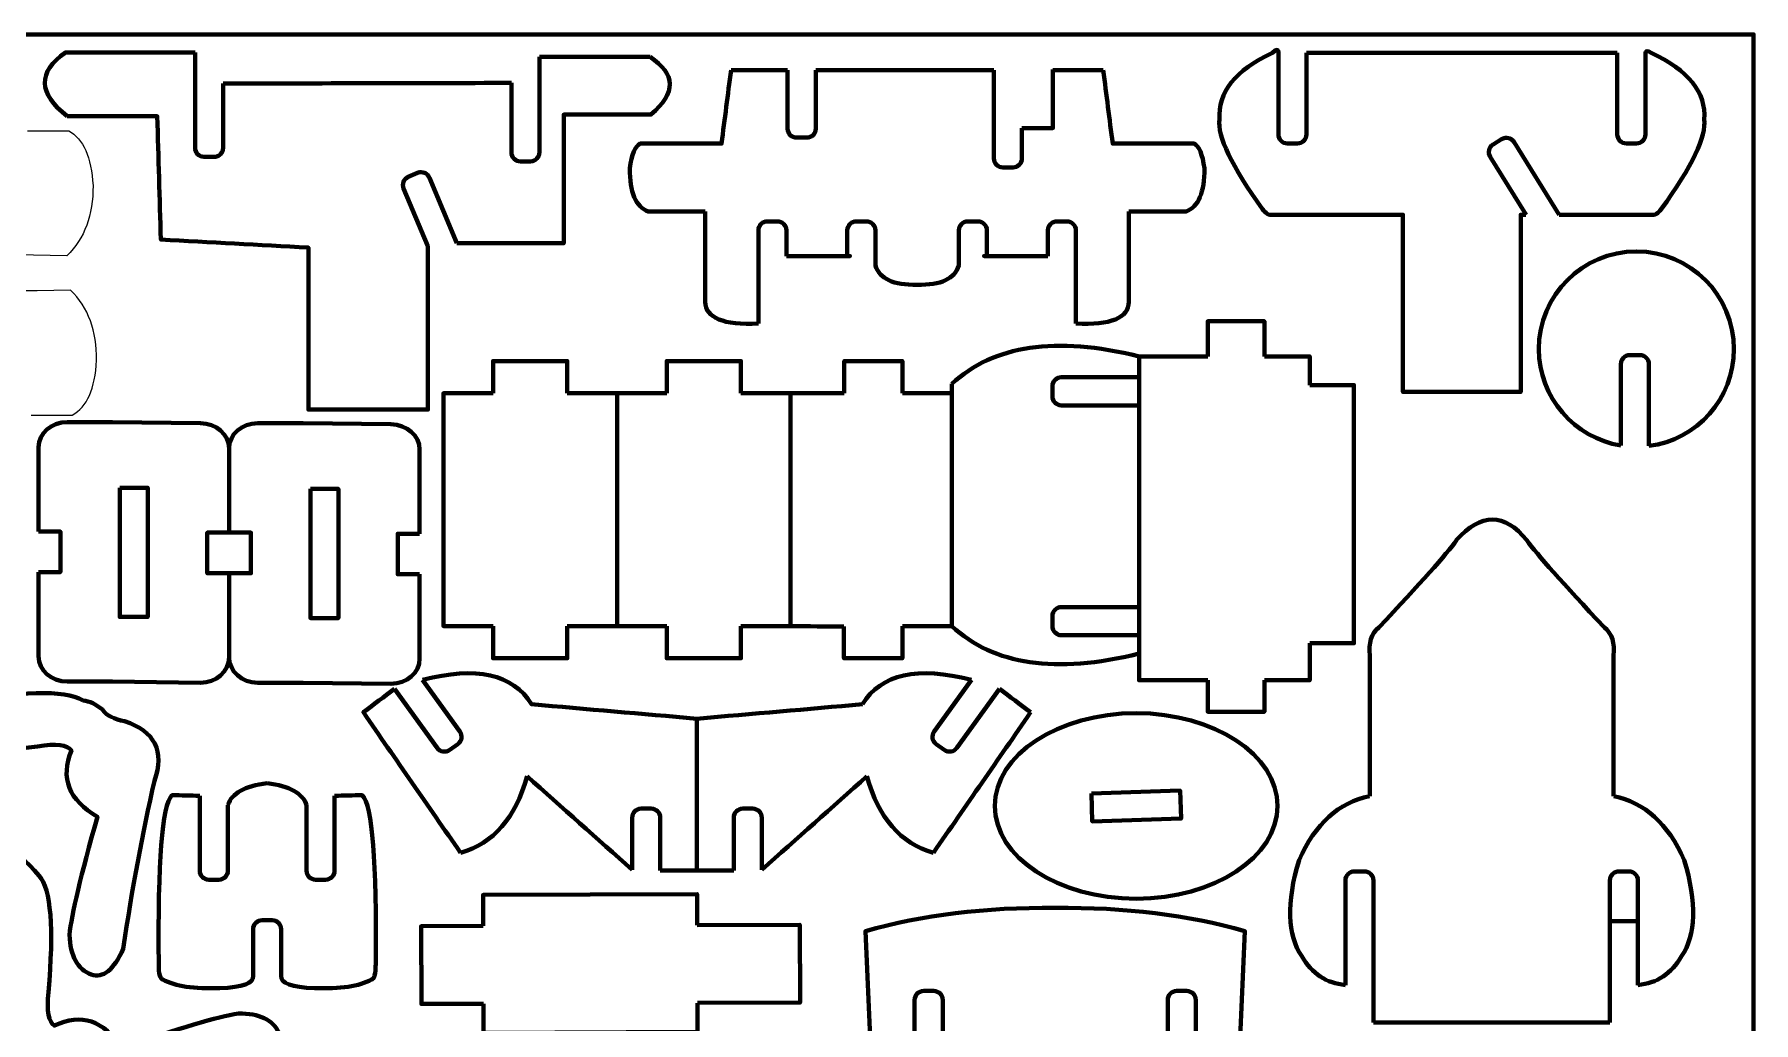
# Model space of a CAD drawing. Header units: inches. Extents: x -12 to 12, y -9 to 9.
# Drawn here: x -2.09 to 12, y 0.9 to 9 of the extents above; entities that cross this region are included whole.
import ezdxf

# ---------------------------------------------------------------- set-up
doc = ezdxf.new("R2010")
doc.units = ezdxf.units.IN
doc.header["$MEASUREMENT"] = 0
doc.layers.add('Layer 1', color=1, linetype='Continuous')

msp = doc.modelspace()

# ---------------------------------------------------------------- linework, layer by layer
at = {"lineweight": 70}
msp.add_lwpolyline([(-12, -9), (12, -9), (12, 9), (-12, 9), (-12, -9)], close=True, dxfattribs=at)
at = {"layer": 'Layer 1', "lineweight": 70}
for points in [[(8.058, 8.85), (8.091, 8.881), (8.106, 8.881), (8.105, 8.85)], [(2.049, 8.815), (2.351, 8.815), (2.653, 8.815), (2.955, 8.815)], [(9.609, 8.85), (8.938, 8.85), (8.513, 8.85), (8.335, 8.85)], [(9.609, 8.85), (10.28, 8.85), (10.705, 8.85), (10.883, 8.85)], [(11.113, 8.85), (11.116, 8.866), (11.132, 8.866), (11.16, 8.85)], [(4.083, 8.706), (3.933, 8.706), (3.778, 8.706), (3.619, 8.706)], [(5.144, 8.706), (4.822, 8.706), (4.545, 8.706), (4.313, 8.706)], [(5.144, 8.706), (5.467, 8.706), (5.542, 8.706), (5.773, 8.706)], [(6.257, 8.706), (6.407, 8.706), (6.51, 8.706), (6.67, 8.706)], [(11.16, 7.523), (10.917, 7.523), (10.649, 7.523), (10.405, 7.523)], [(4.073, 7.184), (4.495, 7.184), (4.661, 7.184), (4.572, 7.184)], [(6.216, 7.184), (5.794, 7.184), (5.627, 7.184), (5.716, 7.184)], [(6.964, 6.362), (6.281, 6.53), (5.77, 6.455), (5.43, 6.137)], [(2.685, 6.06), (2.549, 6.06), (2.413, 6.06), (2.277, 6.06)], [(3.092, 6.06), (3.092, 6.06), (2.685, 6.06), (2.685, 6.06)], [(4.107, 6.06), (3.971, 6.06), (3.836, 6.06), (3.7, 6.06)], [(4.547, 6.06), (4.547, 6.06), (4.107, 6.06), (4.107, 6.06)], [(5.43, 6.06), (5.294, 6.06), (5.158, 6.06), (5.023, 6.06)], [(5.43, 6.137), (5.43, 6.137), (5.43, 5.144), (5.43, 5.144)], [(5.43, 4.152), (5.43, 4.152), (5.43, 5.144), (5.43, 5.144)], [(6.964, 5.144), (6.964, 5.144), (6.964, 4.308), (6.964, 4.308)], [(-2.057, 4.595), (-2.057, 4.365), (-2.057, 4.135), (-2.057, 3.905)], [(-0.495, 4.586), (-0.495, 4.356), (-0.495, 4.126), (-0.495, 3.895)], [(1.067, 4.577), (1.067, 4.347), (1.067, 4.116), (1.067, 3.886)], [(2.685, 4.152), (2.82, 4.152), (2.956, 4.152), (3.092, 4.152)], [(4.107, 4.152), (4.243, 4.152), (4.408, 4.148), (4.544, 4.148)], [(5.43, 4.152), (5.43, 4.152), (5.023, 4.152), (5.023, 4.152)], [(6.964, 3.927), (6.281, 3.759), (5.77, 3.834), (5.43, 4.152)], [(5.59, 3.712), (5.148, 3.826), (4.85, 3.76), (4.696, 3.512)], [(8.855, 3.912), (8.855, 3.266), (8.855, 3.405), (8.855, 2.759)], [(10.851, 3.912), (10.851, 3.266), (10.851, 3.405), (10.851, 2.759)], [(6.074, 3.446), (5.99, 3.51), (5.905, 3.574), (5.82, 3.638)], [(4.696, 3.512), (4.244, 3.473), (3.792, 3.433), (3.34, 3.394)], [(5.278, 2.296), (5.544, 2.679), (5.809, 3.062), (6.074, 3.446)], [(-0.505, 2.685), (-0.474, 2.783), (-0.367, 2.843), (-0.183, 2.865)], [(0.14, 2.685), (0.109, 2.783), (0.001, 2.843), (-0.183, 2.865)], [(1.947, 2.922), (1.854, 2.581), (1.672, 2.372), (1.402, 2.296)], [(1.947, 2.922), (2.234, 2.667), (2.521, 2.411), (2.809, 2.156)], [(4.733, 2.922), (4.446, 2.667), (4.159, 2.411), (3.871, 2.156)], [(4.733, 2.922), (4.826, 2.581), (5.008, 2.372), (5.278, 2.296)], [(3.34, 2.149), (3.44, 2.149), (3.541, 2.149), (3.641, 2.149)], [(10.822, 1.736), (10.822, 1.736), (11.052, 1.736), (11.052, 1.736)], [(8.884, 0.904), (9.53, 0.904), (9.207, 0.904), (9.853, 0.904)], [(10.822, 0.904), (10.176, 0.904), (10.499, 0.904), (9.853, 0.904)]]:
    msp.add_open_spline(points, degree=3, dxfattribs=at)
for points, knots in [([(-0.774, 8.852), (-1.128, 8.852), (-1.482, 8.852), (-1.835, 8.852), (-1.835, 8.852), (-2.066, 8.692), (-2.061, 8.518), (-1.821, 8.329)], [0, 0, 0, 0, 0.5, 0.5, 0.5, 0.5, 1, 1, 1, 1]), ([(-0.544, 8.598), (-0.544, 8.598), (-0.544, 8.07), (-0.544, 8.07), (-0.544, 8.07), (-0.544, 8.029), (-0.578, 7.996), (-0.618, 7.997), (-0.618, 7.997), (-0.618, 7.997), (-0.701, 7.997), (-0.701, 7.997), (-0.701, 7.997), (-0.742, 7.997), (-0.774, 8.031), (-0.774, 8.071), (-0.774, 8.071), (-0.774, 8.071), (-0.774, 8.852), (-0.774, 8.852)], [0, 0, 0, 0, 0.2, 0.2, 0.2, 0.2, 0.4, 0.4, 0.4, 0.4, 0.6, 0.6, 0.6, 0.6, 0.8, 0.8, 0.8, 0.8, 1, 1, 1, 1]), ([(2.955, 8.815), (3.169, 8.677), (3.171, 8.52), (2.963, 8.343), (2.963, 8.343), (2.724, 8.343), (2.486, 8.343), (2.248, 8.343), (2.248, 8.343), (2.248, 7.992), (2.248, 7.641), (2.248, 7.289), (2.248, 7.289), (1.975, 7.289), (1.646, 7.29), (1.373, 7.29)], [0, 0, 0, 0, 0.25, 0.25, 0.25, 0.25, 0.5, 0.5, 0.5, 0.5, 0.75, 0.75, 0.75, 0.75, 1, 1, 1, 1]), ([(1.819, 8.602), (1.819, 8.602), (1.819, 8.033), (1.819, 8.033), (1.819, 8.033), (1.819, 7.992), (1.852, 7.959), (1.893, 7.96), (1.893, 7.96), (1.893, 7.96), (1.976, 7.96), (1.976, 7.96), (1.976, 7.96), (2.016, 7.961), (2.049, 7.994), (2.049, 8.035), (2.049, 8.035), (2.049, 8.035), (2.049, 8.815), (2.049, 8.815)], [0, 0, 0, 0, 0.2, 0.2, 0.2, 0.2, 0.4, 0.4, 0.4, 0.4, 0.6, 0.6, 0.6, 0.6, 0.8, 0.8, 0.8, 0.8, 1, 1, 1, 1]), ([(8.058, 8.85), (7.75, 8.707), (7.606, 8.525), (7.623, 8.304), (7.623, 8.304), (7.603, 8.167), (7.721, 7.921), (7.976, 7.567), (7.976, 7.567), (7.999, 7.533), (8.026, 7.518), (8.058, 7.523)], [0, 0, 0, 0, 0.333333, 0.333333, 0.333333, 0.333333, 0.666667, 0.666667, 0.666667, 0.666667, 1, 1, 1, 1]), ([(8.105, 8.85), (8.105, 8.85), (8.105, 8.181), (8.105, 8.181), (8.105, 8.181), (8.105, 8.14), (8.138, 8.107), (8.178, 8.107), (8.178, 8.107), (8.178, 8.107), (8.261, 8.107), (8.261, 8.107), (8.261, 8.107), (8.302, 8.107), (8.335, 8.14), (8.335, 8.181), (8.335, 8.181), (8.335, 8.181), (8.335, 8.85), (8.335, 8.85)], [0, 0, 0, 0, 0.2, 0.2, 0.2, 0.2, 0.4, 0.4, 0.4, 0.4, 0.6, 0.6, 0.6, 0.6, 0.8, 0.8, 0.8, 0.8, 1, 1, 1, 1]), ([(11.113, 8.85), (11.113, 8.85), (11.113, 8.181), (11.113, 8.181), (11.113, 8.181), (11.113, 8.14), (11.08, 8.107), (11.04, 8.107), (11.04, 8.107), (11.04, 8.107), (10.957, 8.107), (10.957, 8.107), (10.957, 8.107), (10.916, 8.107), (10.883, 8.14), (10.883, 8.181), (10.883, 8.181), (10.883, 8.181), (10.883, 8.85), (10.883, 8.85)], [0, 0, 0, 0, 0.2, 0.2, 0.2, 0.2, 0.4, 0.4, 0.4, 0.4, 0.6, 0.6, 0.6, 0.6, 0.8, 0.8, 0.8, 0.8, 1, 1, 1, 1]), ([(11.16, 8.85), (11.467, 8.707), (11.612, 8.525), (11.595, 8.304), (11.595, 8.304), (11.615, 8.167), (11.497, 7.921), (11.241, 7.567), (11.241, 7.567), (11.219, 7.533), (11.192, 7.518), (11.16, 7.523)], [0, 0, 0, 0, 0.333333, 0.333333, 0.333333, 0.333333, 0.666667, 0.666667, 0.666667, 0.666667, 1, 1, 1, 1]), ([(-0.544, 8.598), (-0.149, 8.598), (0.244, 8.599), (0.637, 8.6), (0.637, 8.6), (1.03, 8.601), (1.423, 8.602), (1.819, 8.602)], [0, 0, 0, 0, 0.5, 0.5, 0.5, 0.5, 1, 1, 1, 1]), ([(3.408, 7.549), (3.252, 7.549), (3.096, 7.549), (2.94, 7.549), (2.94, 7.549), (2.839, 7.589), (2.788, 7.706), (2.789, 7.903), (2.789, 7.903), (2.805, 8.017), (2.834, 8.085), (2.874, 8.106), (2.874, 8.106), (3.096, 8.106), (3.319, 8.106), (3.541, 8.106), (3.541, 8.106), (3.567, 8.306), (3.593, 8.506), (3.619, 8.706)], [0, 0, 0, 0, 0.2, 0.2, 0.2, 0.2, 0.4, 0.4, 0.4, 0.4, 0.6, 0.6, 0.6, 0.6, 0.8, 0.8, 0.8, 0.8, 1, 1, 1, 1]), ([(4.083, 8.706), (4.083, 8.706), (4.083, 8.227), (4.083, 8.227), (4.083, 8.227), (4.083, 8.187), (4.116, 8.154), (4.157, 8.154), (4.157, 8.154), (4.157, 8.154), (4.24, 8.154), (4.24, 8.154), (4.24, 8.154), (4.28, 8.154), (4.313, 8.187), (4.313, 8.227), (4.313, 8.227), (4.313, 8.227), (4.313, 8.706), (4.313, 8.706)], [0, 0, 0, 0, 0.2, 0.2, 0.2, 0.2, 0.4, 0.4, 0.4, 0.4, 0.6, 0.6, 0.6, 0.6, 0.8, 0.8, 0.8, 0.8, 1, 1, 1, 1]), ([(5.773, 8.706), (5.773, 8.706), (5.773, 7.984), (5.773, 7.984), (5.773, 7.984), (5.773, 7.944), (5.807, 7.91), (5.847, 7.91), (5.847, 7.91), (5.847, 7.91), (5.93, 7.91), (5.93, 7.91), (5.93, 7.91), (5.97, 7.91), (6.003, 7.944), (6.003, 7.984), (6.003, 7.984), (6.003, 7.984), (6.003, 8.233), (6.003, 8.233)], [0, 0, 0, 0, 0.2, 0.2, 0.2, 0.2, 0.4, 0.4, 0.4, 0.4, 0.6, 0.6, 0.6, 0.6, 0.8, 0.8, 0.8, 0.8, 1, 1, 1, 1]), ([(6.257, 8.712), (6.257, 8.712), (6.257, 8.233), (6.257, 8.233), (6.257, 8.233), (6.126, 8.233), (6.134, 8.233), (6.003, 8.233)], [0, 0, 0, 0, 0.5, 0.5, 0.5, 0.5, 1, 1, 1, 1]), ([(6.88, 7.549), (7.036, 7.549), (7.192, 7.549), (7.348, 7.549), (7.348, 7.549), (7.45, 7.589), (7.5, 7.706), (7.499, 7.903), (7.499, 7.903), (7.483, 8.017), (7.455, 8.085), (7.414, 8.106), (7.414, 8.106), (7.192, 8.106), (6.969, 8.106), (6.747, 8.106), (6.747, 8.106), (6.721, 8.306), (6.696, 8.506), (6.67, 8.706)], [0, 0, 0, 0, 0.2, 0.2, 0.2, 0.2, 0.4, 0.4, 0.4, 0.4, 0.6, 0.6, 0.6, 0.6, 0.8, 0.8, 0.8, 0.8, 1, 1, 1, 1]), ([(1.135, 7.264), (1.135, 6.829), (1.135, 6.361), (1.135, 5.926), (1.135, 5.926), (0.808, 5.926), (0.481, 5.926), (0.155, 5.926), (0.155, 5.926), (0.155, 6.368), (0.155, 6.81), (0.155, 7.253), (0.155, 7.253), (-0.248, 7.275), (-0.651, 7.297), (-1.054, 7.319), (-1.054, 7.319), (-1.064, 7.655), (-1.074, 7.992), (-1.084, 8.329), (-1.084, 8.329), (-1.329, 8.329), (-1.575, 8.329), (-1.821, 8.329)], [0, 0, 0, 0, 0.166667, 0.166667, 0.166667, 0.166667, 0.333333, 0.333333, 0.333333, 0.333333, 0.5, 0.5, 0.5, 0.5, 0.666667, 0.666667, 0.666667, 0.666667, 0.833333, 0.833333, 0.833333, 0.833333, 1, 1, 1, 1]), ([(10.135, 7.523), (10.135, 7.523), (9.841, 7.997), (9.841, 7.997), (9.841, 7.997), (9.82, 8.031), (9.83, 8.077), (9.865, 8.098), (9.865, 8.098), (9.865, 8.098), (9.935, 8.142), (9.935, 8.142), (9.935, 8.142), (9.97, 8.163), (10.015, 8.152), (10.037, 8.118), (10.037, 8.118), (10.037, 8.118), (10.405, 7.523), (10.405, 7.523)], [0, 0, 0, 0, 0.2, 0.2, 0.2, 0.2, 0.4, 0.4, 0.4, 0.4, 0.6, 0.6, 0.6, 0.6, 0.8, 0.8, 0.8, 0.8, 1, 1, 1, 1]), ([(1.135, 7.264), (1.135, 7.264), (0.935, 7.737), (0.935, 7.737), (0.935, 7.737), (0.919, 7.774), (0.937, 7.818), (0.974, 7.833), (0.974, 7.833), (0.974, 7.833), (1.05, 7.866), (1.05, 7.866), (1.05, 7.866), (1.088, 7.881), (1.131, 7.864), (1.147, 7.826), (1.147, 7.826), (1.147, 7.826), (1.373, 7.29), (1.373, 7.29)], [0, 0, 0, 0, 0.2, 0.2, 0.2, 0.2, 0.4, 0.4, 0.4, 0.4, 0.6, 0.6, 0.6, 0.6, 0.8, 0.8, 0.8, 0.8, 1, 1, 1, 1]), ([(3.408, 7.549), (3.408, 7.302), (3.408, 7.055), (3.408, 6.809), (3.408, 6.809), (3.411, 6.676), (3.556, 6.617), (3.843, 6.632)], [0, 0, 0, 0, 0.5, 0.5, 0.5, 0.5, 1, 1, 1, 1]), ([(3.843, 6.632), (3.843, 6.632), (3.843, 7.395), (3.843, 7.395), (3.843, 7.395), (3.843, 7.435), (3.876, 7.468), (3.916, 7.468), (3.916, 7.468), (3.916, 7.468), (3.999, 7.468), (3.999, 7.468), (3.999, 7.468), (4.04, 7.468), (4.073, 7.435), (4.073, 7.395), (4.073, 7.395), (4.073, 7.395), (4.073, 7.184), (4.073, 7.184)], [0, 0, 0, 0, 0.2, 0.2, 0.2, 0.2, 0.4, 0.4, 0.4, 0.4, 0.6, 0.6, 0.6, 0.6, 0.8, 0.8, 0.8, 0.8, 1, 1, 1, 1]), ([(4.572, 7.184), (4.572, 7.184), (4.572, 7.395), (4.572, 7.395), (4.572, 7.395), (4.572, 7.435), (4.605, 7.468), (4.646, 7.468), (4.646, 7.468), (4.646, 7.468), (4.729, 7.468), (4.729, 7.468), (4.729, 7.468), (4.769, 7.468), (4.802, 7.435), (4.802, 7.395), (4.802, 7.395), (4.802, 7.395), (4.802, 7.107), (4.802, 7.107), (4.802, 7.107), (4.835, 6.998), (4.949, 6.945), (5.144, 6.949)], [0, 0, 0, 0, 0.166667, 0.166667, 0.166667, 0.166667, 0.333333, 0.333333, 0.333333, 0.333333, 0.5, 0.5, 0.5, 0.5, 0.666667, 0.666667, 0.666667, 0.666667, 0.833333, 0.833333, 0.833333, 0.833333, 1, 1, 1, 1]), ([(5.716, 7.184), (5.716, 7.184), (5.716, 7.395), (5.716, 7.395), (5.716, 7.395), (5.716, 7.435), (5.683, 7.468), (5.643, 7.468), (5.643, 7.468), (5.643, 7.468), (5.559, 7.468), (5.559, 7.468), (5.559, 7.468), (5.519, 7.468), (5.486, 7.435), (5.486, 7.395), (5.486, 7.395), (5.486, 7.395), (5.486, 7.107), (5.486, 7.107), (5.486, 7.107), (5.454, 6.998), (5.34, 6.945), (5.144, 6.949)], [0, 0, 0, 0, 0.166667, 0.166667, 0.166667, 0.166667, 0.333333, 0.333333, 0.333333, 0.333333, 0.5, 0.5, 0.5, 0.5, 0.666667, 0.666667, 0.666667, 0.666667, 0.833333, 0.833333, 0.833333, 0.833333, 1, 1, 1, 1]), ([(6.446, 6.632), (6.446, 6.632), (6.446, 7.395), (6.446, 7.395), (6.446, 7.395), (6.446, 7.435), (6.413, 7.468), (6.372, 7.468), (6.372, 7.468), (6.372, 7.468), (6.289, 7.468), (6.289, 7.468), (6.289, 7.468), (6.249, 7.468), (6.216, 7.435), (6.216, 7.395), (6.216, 7.395), (6.216, 7.395), (6.216, 7.184), (6.216, 7.184)], [0, 0, 0, 0, 0.2, 0.2, 0.2, 0.2, 0.4, 0.4, 0.4, 0.4, 0.6, 0.6, 0.6, 0.6, 0.8, 0.8, 0.8, 0.8, 1, 1, 1, 1]), ([(6.88, 7.549), (6.88, 7.302), (6.88, 7.055), (6.88, 6.809), (6.88, 6.809), (6.877, 6.676), (6.732, 6.617), (6.446, 6.632)], [0, 0, 0, 0, 0.5, 0.5, 0.5, 0.5, 1, 1, 1, 1]), ([(8.058, 7.523), (8.414, 7.523), (8.77, 7.523), (9.126, 7.523), (9.126, 7.523), (9.126, 7.039), (9.126, 6.555), (9.126, 6.071), (9.126, 6.071), (9.287, 6.071), (9.448, 6.071), (9.609, 6.071)], [0, 0, 0, 0, 0.333333, 0.333333, 0.333333, 0.333333, 0.666667, 0.666667, 0.666667, 0.666667, 1, 1, 1, 1]), ([(10.133, 7.523), (10.12, 7.523), (10.106, 7.523), (10.092, 7.523), (10.092, 7.523), (10.092, 7.039), (10.092, 6.555), (10.092, 6.071), (10.092, 6.071), (9.931, 6.071), (9.77, 6.071), (9.609, 6.071)], [0, 0, 0, 0, 0.333333, 0.333333, 0.333333, 0.333333, 0.666667, 0.666667, 0.666667, 0.666667, 1, 1, 1, 1]), ([(10.912, 5.632), (10.533, 5.695), (10.239, 6.025), (10.239, 6.422), (10.239, 6.422), (10.239, 6.864), (10.597, 7.222), (11.039, 7.222), (11.039, 7.222), (11.481, 7.222), (11.839, 6.864), (11.839, 6.422), (11.839, 6.422), (11.839, 6.015), (11.535, 5.678), (11.142, 5.628)], [0, 0, 0, 0, 0.25, 0.25, 0.25, 0.25, 0.5, 0.5, 0.5, 0.5, 0.75, 0.75, 0.75, 0.75, 1, 1, 1, 1]), ([(7.526, 6.362), (7.526, 6.362), (7.526, 6.65), (7.526, 6.65), (7.526, 6.65), (7.526, 6.65), (7.99, 6.65), (7.99, 6.65), (7.99, 6.65), (7.99, 6.65), (7.99, 6.362), (7.99, 6.362)], [0, 0, 0, 0, 0.333333, 0.333333, 0.333333, 0.333333, 0.666667, 0.666667, 0.666667, 0.666667, 1, 1, 1, 1]), ([(7.526, 3.709), (7.526, 3.709), (6.964, 3.709), (6.964, 3.709), (6.964, 3.709), (6.964, 3.709), (6.964, 6.362), (6.964, 6.362), (6.964, 6.362), (6.964, 6.362), (7.526, 6.362), (7.526, 6.362)], [0, 0, 0, 0, 0.333333, 0.333333, 0.333333, 0.333333, 0.666667, 0.666667, 0.666667, 0.666667, 1, 1, 1, 1]), ([(7.99, 6.362), (7.99, 6.362), (8.362, 6.362), (8.362, 6.362), (8.362, 6.362), (8.362, 6.362), (8.362, 6.127), (8.362, 6.127)], [0, 0, 0, 0, 0.5, 0.5, 0.5, 0.5, 1, 1, 1, 1]), ([(10.912, 5.632), (10.912, 5.632), (10.912, 6.299), (10.912, 6.299), (10.912, 6.299), (10.912, 6.34), (10.945, 6.373), (10.985, 6.373), (10.985, 6.373), (10.985, 6.373), (11.068, 6.373), (11.068, 6.373), (11.068, 6.373), (11.109, 6.373), (11.142, 6.34), (11.142, 6.299), (11.142, 6.299), (11.142, 6.299), (11.142, 5.628), (11.142, 5.628)], [0, 0, 0, 0, 0.2, 0.2, 0.2, 0.2, 0.4, 0.4, 0.4, 0.4, 0.6, 0.6, 0.6, 0.6, 0.8, 0.8, 0.8, 0.8, 1, 1, 1, 1]), ([(1.669, 6.06), (1.669, 6.06), (1.669, 6.323), (1.669, 6.323), (1.669, 6.323), (1.669, 6.323), (2.277, 6.323), (2.277, 6.323), (2.277, 6.323), (2.277, 6.323), (2.277, 6.06), (2.277, 6.06)], [0, 0, 0, 0, 0.333333, 0.333333, 0.333333, 0.333333, 0.666667, 0.666667, 0.666667, 0.666667, 1, 1, 1, 1]), ([(3.092, 6.06), (3.092, 6.06), (3.092, 6.323), (3.092, 6.323), (3.092, 6.323), (3.092, 6.323), (3.7, 6.323), (3.7, 6.323), (3.7, 6.323), (3.7, 6.323), (3.7, 6.06), (3.7, 6.06)], [0, 0, 0, 0, 0.333333, 0.333333, 0.333333, 0.333333, 0.666667, 0.666667, 0.666667, 0.666667, 1, 1, 1, 1]), ([(4.547, 6.06), (4.547, 6.06), (4.547, 6.323), (4.547, 6.323), (4.547, 6.323), (4.547, 6.323), (5.023, 6.323), (5.023, 6.323), (5.023, 6.323), (5.023, 6.323), (5.023, 6.06), (5.023, 6.06)], [0, 0, 0, 0, 0.333333, 0.333333, 0.333333, 0.333333, 0.666667, 0.666667, 0.666667, 0.666667, 1, 1, 1, 1]), ([(1.669, 6.06), (1.669, 6.06), (1.262, 6.06), (1.262, 6.06), (1.262, 6.06), (1.262, 6.06), (1.262, 4.152), (1.262, 4.152), (1.262, 4.152), (1.398, 4.152), (1.534, 4.152), (1.669, 4.152)], [0, 0, 0, 0, 0.333333, 0.333333, 0.333333, 0.333333, 0.666667, 0.666667, 0.666667, 0.666667, 1, 1, 1, 1]), ([(2.685, 6.06), (2.685, 6.06), (2.685, 4.152), (2.685, 4.152), (2.685, 4.152), (2.685, 4.152), (2.277, 4.152), (2.277, 4.152)], [0, 0, 0, 0, 0.5, 0.5, 0.5, 0.5, 1, 1, 1, 1]), ([(4.107, 6.06), (4.107, 6.06), (4.107, 4.152), (4.107, 4.152), (4.107, 4.152), (4.107, 4.152), (3.7, 4.152), (3.7, 4.152)], [0, 0, 0, 0, 0.5, 0.5, 0.5, 0.5, 1, 1, 1, 1]), ([(6.964, 6.191), (6.964, 6.191), (6.326, 6.191), (6.326, 6.191), (6.326, 6.191), (6.286, 6.191), (6.253, 6.157), (6.253, 6.117), (6.253, 6.117), (6.253, 6.117), (6.253, 6.034), (6.253, 6.034), (6.253, 6.034), (6.253, 5.994), (6.286, 5.961), (6.326, 5.961), (6.326, 5.961), (6.326, 5.961), (6.964, 5.961), (6.964, 5.961)], [0, 0, 0, 0, 0.2, 0.2, 0.2, 0.2, 0.4, 0.4, 0.4, 0.4, 0.6, 0.6, 0.6, 0.6, 0.8, 0.8, 0.8, 0.8, 1, 1, 1, 1]), ([(8.362, 6.127), (8.362, 6.127), (8.724, 6.127), (8.724, 6.127), (8.724, 6.127), (8.724, 6.127), (8.724, 4.012), (8.724, 4.012), (8.724, 4.012), (8.724, 4.012), (8.362, 4.012), (8.362, 4.012)], [0, 0, 0, 0, 0.333333, 0.333333, 0.333333, 0.333333, 0.666667, 0.666667, 0.666667, 0.666667, 1, 1, 1, 1]), ([(-2.057, 4.927), (-2.057, 4.927), (-2.057, 5.618), (-2.057, 5.618), (-2.057, 5.618), (-2.057, 5.731), (-1.952, 5.824), (-1.822, 5.824), (-1.822, 5.824), (-1.822, 5.824), (-1.451, 5.824), (-1.451, 5.824)], [0, 0, 0, 0, 0.333333, 0.333333, 0.333333, 0.333333, 0.666667, 0.666667, 0.666667, 0.666667, 1, 1, 1, 1]), ([(-0.495, 4.918), (-0.495, 4.918), (-0.495, 5.609), (-0.495, 5.609), (-0.495, 5.609), (-0.495, 5.722), (-0.601, 5.813), (-0.73, 5.815), (-0.73, 5.815), (-0.73, 5.815), (-1.451, 5.824), (-1.451, 5.824)], [0, 0, 0, 0, 0.333333, 0.333333, 0.333333, 0.333333, 0.666667, 0.666667, 0.666667, 0.666667, 1, 1, 1, 1]), ([(-0.495, 5.609), (-0.495, 5.722), (-0.389, 5.815), (-0.26, 5.815), (-0.26, 5.815), (-0.26, 5.815), (0.111, 5.815), (0.111, 5.815)], [0, 0, 0, 0, 0.5, 0.5, 0.5, 0.5, 1, 1, 1, 1]), ([(1.067, 4.909), (1.067, 4.909), (1.067, 5.599), (1.067, 5.599), (1.067, 5.599), (1.067, 5.713), (0.962, 5.804), (0.832, 5.806), (0.832, 5.806), (0.832, 5.806), (0.111, 5.815), (0.111, 5.815)], [0, 0, 0, 0, 0.333333, 0.333333, 0.333333, 0.333333, 0.666667, 0.666667, 0.666667, 0.666667, 1, 1, 1, 1]), ([(-1.391, 5.286), (-1.391, 5.286), (-1.161, 5.286), (-1.161, 5.286), (-1.161, 5.286), (-1.161, 5.286), (-1.161, 4.228), (-1.161, 4.228), (-1.161, 4.228), (-1.161, 4.228), (-1.391, 4.228), (-1.391, 4.228), (-1.391, 4.228), (-1.391, 4.228), (-1.391, 5.286), (-1.391, 5.286)], [0, 0, 0, 0, 0.25, 0.25, 0.25, 0.25, 0.5, 0.5, 0.5, 0.5, 0.75, 0.75, 0.75, 0.75, 1, 1, 1, 1]), ([(0.171, 5.276), (0.171, 5.276), (0.401, 5.276), (0.401, 5.276), (0.401, 5.276), (0.401, 5.276), (0.401, 4.218), (0.401, 4.218), (0.401, 4.218), (0.401, 4.218), (0.171, 4.218), (0.171, 4.218), (0.171, 4.218), (0.171, 4.218), (0.171, 5.276), (0.171, 5.276)], [0, 0, 0, 0, 0.25, 0.25, 0.25, 0.25, 0.5, 0.5, 0.5, 0.5, 0.75, 0.75, 0.75, 0.75, 1, 1, 1, 1]), ([(9.562, 4.856), (9.767, 5.082), (9.96, 5.082), (10.14, 4.856), (10.14, 4.856), (10.225, 4.74), (10.437, 4.502), (10.778, 4.141), (10.778, 4.141), (10.84, 4.09), (10.864, 4.013), (10.851, 3.912)], [0, 0, 0, 0, 0.333333, 0.333333, 0.333333, 0.333333, 0.666667, 0.666667, 0.666667, 0.666667, 1, 1, 1, 1]), ([(-1.351, 3.374), (-1.104, 3.291), (-1.022, 3.128), (-1.106, 2.886), (-1.106, 2.886), (-1.204, 2.46), (-1.29, 2), (-1.363, 1.508), (-1.363, 1.508), (-1.441, 1.335), (-1.528, 1.265), (-1.625, 1.298), (-1.625, 1.298), (-1.737, 1.342), (-1.797, 1.45), (-1.803, 1.622), (-1.803, 1.622), (-1.786, 1.792), (-1.71, 2.114), (-1.574, 2.591), (-1.574, 2.591), (-1.809, 2.727), (-1.88, 2.908), (-1.787, 3.134), (-1.787, 3.134), (-1.819, 3.18), (-1.911, 3.191), (-2.064, 3.167), (-2.064, 3.167), (-2.588, 3.092), (-2.907, 3.099), (-3.021, 3.19), (-3.021, 3.19), (-3.27, 3.374), (-3.408, 3.637), (-3.435, 3.98), (-3.435, 3.98), (-3.595, 3.98), (-3.756, 3.98), (-3.916, 3.98), (-3.916, 3.98), (-3.942, 4.262), (-3.968, 4.543), (-3.994, 4.824), (-3.994, 4.824), (-3.908, 4.875), (-3.838, 4.916), (-3.752, 4.967)], [0, 0, 0, 0, 0.083333, 0.083333, 0.083333, 0.083333, 0.166667, 0.166667, 0.166667, 0.166667, 0.25, 0.25, 0.25, 0.25, 0.333333, 0.333333, 0.333333, 0.333333, 0.416667, 0.416667, 0.416667, 0.416667, 0.5, 0.5, 0.5, 0.5, 0.583333, 0.583333, 0.583333, 0.583333, 0.666667, 0.666667, 0.666667, 0.666667, 0.75, 0.75, 0.75, 0.75, 0.833333, 0.833333, 0.833333, 0.833333, 0.916667, 0.916667, 0.916667, 0.916667, 1, 1, 1, 1]), ([(-3.518, 4.918), (-3.328, 4.827), (-3.236, 4.709), (-3.233, 4.562), (-3.233, 4.562), (-3.217, 4.088), (-3.169, 3.817), (-3.091, 3.749), (-3.091, 3.749), (-2.945, 3.569), (-2.83, 3.487), (-2.747, 3.504), (-2.747, 3.504), (-2.203, 3.623), (-1.851, 3.636), (-1.692, 3.542)], [0, 0, 0, 0, 0.25, 0.25, 0.25, 0.25, 0.5, 0.5, 0.5, 0.5, 0.75, 0.75, 0.75, 0.75, 1, 1, 1, 1]), ([(-2.057, 4.927), (-2.057, 4.927), (-1.878, 4.927), (-1.878, 4.927), (-1.878, 4.927), (-1.878, 4.927), (-1.878, 4.595), (-1.878, 4.595), (-1.878, 4.595), (-1.878, 4.595), (-2.057, 4.595), (-2.057, 4.595)], [0, 0, 0, 0, 0.333333, 0.333333, 0.333333, 0.333333, 0.666667, 0.666667, 0.666667, 0.666667, 1, 1, 1, 1]), ([(-0.495, 4.918), (-0.495, 4.918), (-0.674, 4.918), (-0.674, 4.918), (-0.674, 4.918), (-0.674, 4.918), (-0.674, 4.586), (-0.674, 4.586), (-0.674, 4.586), (-0.674, 4.586), (-0.495, 4.586), (-0.495, 4.586)], [0, 0, 0, 0, 0.333333, 0.333333, 0.333333, 0.333333, 0.666667, 0.666667, 0.666667, 0.666667, 1, 1, 1, 1]), ([(-0.495, 4.918), (-0.495, 4.918), (-0.316, 4.918), (-0.316, 4.918), (-0.316, 4.918), (-0.316, 4.918), (-0.316, 4.586), (-0.316, 4.586), (-0.316, 4.586), (-0.316, 4.586), (-0.495, 4.586), (-0.495, 4.586)], [0, 0, 0, 0, 0.333333, 0.333333, 0.333333, 0.333333, 0.666667, 0.666667, 0.666667, 0.666667, 1, 1, 1, 1]), ([(1.067, 4.909), (1.067, 4.909), (0.888, 4.909), (0.888, 4.909), (0.888, 4.909), (0.888, 4.909), (0.888, 4.577), (0.888, 4.577), (0.888, 4.577), (0.888, 4.577), (1.067, 4.577), (1.067, 4.577)], [0, 0, 0, 0, 0.333333, 0.333333, 0.333333, 0.333333, 0.666667, 0.666667, 0.666667, 0.666667, 1, 1, 1, 1]), ([(9.566, 4.856), (9.481, 4.74), (9.268, 4.502), (8.928, 4.141), (8.928, 4.141), (8.866, 4.09), (8.842, 4.013), (8.855, 3.912)], [0, 0, 0, 0, 0.5, 0.5, 0.5, 0.5, 1, 1, 1, 1]), ([(6.964, 4.078), (6.964, 4.078), (6.326, 4.078), (6.326, 4.078), (6.326, 4.078), (6.286, 4.078), (6.253, 4.111), (6.253, 4.152), (6.253, 4.152), (6.253, 4.152), (6.253, 4.235), (6.253, 4.235), (6.253, 4.235), (6.253, 4.275), (6.286, 4.308), (6.326, 4.308), (6.326, 4.308), (6.326, 4.308), (6.964, 4.308), (6.964, 4.308)], [0, 0, 0, 0, 0.2, 0.2, 0.2, 0.2, 0.4, 0.4, 0.4, 0.4, 0.6, 0.6, 0.6, 0.6, 0.8, 0.8, 0.8, 0.8, 1, 1, 1, 1]), ([(2.277, 4.152), (2.277, 4.152), (2.277, 3.889), (2.277, 3.889), (2.277, 3.889), (2.277, 3.889), (1.669, 3.889), (1.669, 3.889), (1.669, 3.889), (1.669, 3.889), (1.669, 4.152), (1.669, 4.152)], [0, 0, 0, 0, 0.333333, 0.333333, 0.333333, 0.333333, 0.666667, 0.666667, 0.666667, 0.666667, 1, 1, 1, 1]), ([(3.7, 4.152), (3.7, 4.152), (3.7, 3.889), (3.7, 3.889), (3.7, 3.889), (3.7, 3.889), (3.092, 3.889), (3.092, 3.889), (3.092, 3.889), (3.092, 3.889), (3.092, 4.152), (3.092, 4.152)], [0, 0, 0, 0, 0.333333, 0.333333, 0.333333, 0.333333, 0.666667, 0.666667, 0.666667, 0.666667, 1, 1, 1, 1]), ([(5.023, 4.152), (5.023, 4.152), (5.023, 3.889), (5.023, 3.889), (5.023, 3.889), (5.023, 3.889), (4.544, 3.889), (4.544, 3.889), (4.544, 3.889), (4.544, 3.889), (4.544, 4.148), (4.544, 4.148)], [0, 0, 0, 0, 0.333333, 0.333333, 0.333333, 0.333333, 0.666667, 0.666667, 0.666667, 0.666667, 1, 1, 1, 1]), ([(8.362, 4.012), (8.362, 4.012), (8.362, 3.709), (8.362, 3.709), (8.362, 3.709), (8.362, 3.709), (7.99, 3.709), (7.99, 3.709)], [0, 0, 0, 0, 0.5, 0.5, 0.5, 0.5, 1, 1, 1, 1]), ([(-1.451, 3.698), (-1.451, 3.698), (-1.822, 3.698), (-1.822, 3.698), (-1.822, 3.698), (-1.952, 3.698), (-2.057, 3.791), (-2.057, 3.905)], [0, 0, 0, 0, 0.5, 0.5, 0.5, 0.5, 1, 1, 1, 1]), ([(-1.451, 3.698), (-1.451, 3.698), (-0.73, 3.689), (-0.73, 3.689), (-0.73, 3.689), (-0.601, 3.687), (-0.495, 3.782), (-0.495, 3.895)], [0, 0, 0, 0, 0.5, 0.5, 0.5, 0.5, 1, 1, 1, 1]), ([(0.111, 3.689), (0.111, 3.689), (-0.26, 3.689), (-0.26, 3.689), (-0.26, 3.689), (-0.389, 3.689), (-0.495, 3.782), (-0.495, 3.895)], [0, 0, 0, 0, 0.5, 0.5, 0.5, 0.5, 1, 1, 1, 1]), ([(0.111, 3.689), (0.111, 3.689), (0.832, 3.68), (0.832, 3.68), (0.832, 3.68), (0.962, 3.678), (1.067, 3.773), (1.067, 3.886)], [0, 0, 0, 0, 0.5, 0.5, 0.5, 0.5, 1, 1, 1, 1]), ([(1.09, 3.712), (1.532, 3.826), (1.83, 3.76), (1.984, 3.512), (1.984, 3.512), (2.436, 3.473), (2.888, 3.433), (3.34, 3.394), (3.34, 3.394), (3.34, 2.979), (3.34, 2.564), (3.34, 2.149), (3.34, 2.149), (3.24, 2.149), (3.139, 2.149), (3.039, 2.149)], [0, 0, 0, 0, 0.25, 0.25, 0.25, 0.25, 0.5, 0.5, 0.5, 0.5, 0.75, 0.75, 0.75, 0.75, 1, 1, 1, 1]), ([(0.86, 3.638), (0.86, 3.638), (1.21, 3.154), (1.21, 3.154), (1.21, 3.154), (1.234, 3.121), (1.28, 3.114), (1.313, 3.138), (1.313, 3.138), (1.313, 3.138), (1.38, 3.186), (1.38, 3.186), (1.38, 3.186), (1.413, 3.21), (1.42, 3.256), (1.396, 3.289), (1.396, 3.289), (1.396, 3.289), (1.09, 3.712), (1.09, 3.712)], [0, 0, 0, 0, 0.2, 0.2, 0.2, 0.2, 0.4, 0.4, 0.4, 0.4, 0.6, 0.6, 0.6, 0.6, 0.8, 0.8, 0.8, 0.8, 1, 1, 1, 1]), ([(5.82, 3.638), (5.82, 3.638), (5.47, 3.154), (5.47, 3.154), (5.47, 3.154), (5.446, 3.121), (5.4, 3.114), (5.367, 3.138), (5.367, 3.138), (5.367, 3.138), (5.3, 3.186), (5.3, 3.186), (5.3, 3.186), (5.267, 3.21), (5.26, 3.256), (5.284, 3.289), (5.284, 3.289), (5.284, 3.289), (5.59, 3.712), (5.59, 3.712)], [0, 0, 0, 0, 0.2, 0.2, 0.2, 0.2, 0.4, 0.4, 0.4, 0.4, 0.6, 0.6, 0.6, 0.6, 0.8, 0.8, 0.8, 0.8, 1, 1, 1, 1]), ([(7.99, 3.709), (7.99, 3.709), (7.99, 3.451), (7.99, 3.451), (7.99, 3.451), (7.99, 3.451), (7.526, 3.451), (7.526, 3.451), (7.526, 3.451), (7.526, 3.451), (7.526, 3.709), (7.526, 3.709)], [0, 0, 0, 0, 0.333333, 0.333333, 0.333333, 0.333333, 0.666667, 0.666667, 0.666667, 0.666667, 1, 1, 1, 1]), ([(-1.351, 3.374), (-1.437, 3.388), (-1.498, 3.42), (-1.533, 3.468), (-1.533, 3.468), (-1.586, 3.513), (-1.638, 3.537), (-1.692, 3.542)], [0, 0, 0, 0, 0.5, 0.5, 0.5, 0.5, 1, 1, 1, 1]), ([(1.402, 2.296), (1.136, 2.679), (0.871, 3.062), (0.606, 3.446), (0.606, 3.446), (0.69, 3.51), (0.775, 3.574), (0.86, 3.638)], [0, 0, 0, 0, 0.5, 0.5, 0.5, 0.5, 1, 1, 1, 1]), ([(6.939, 3.439), (6.3, 3.439), (5.781, 3.098), (5.781, 2.679), (5.781, 2.679), (5.781, 2.259), (6.3, 1.919), (6.94, 1.919), (6.94, 1.919), (7.579, 1.919), (8.098, 2.259), (8.098, 2.679), (8.098, 2.679), (8.098, 3.099), (7.579, 3.439), (6.939, 3.439)], [0, 0, 0, 0, 0.25, 0.25, 0.25, 0.25, 0.5, 0.5, 0.5, 0.5, 0.75, 0.75, 0.75, 0.75, 1, 1, 1, 1]), ([(-2.143, 0.429), (-2.046, 0.187), (-1.879, 0.115), (-1.642, 0.212), (-1.642, 0.212), (-1.222, 0.334), (-0.768, 0.445), (-0.28, 0.545), (-0.28, 0.545), (-0.112, 0.632), (-0.047, 0.723), (-0.086, 0.818), (-0.086, 0.818), (-0.136, 0.928), (-0.247, 0.981), (-0.419, 0.978), (-0.419, 0.978), (-0.587, 0.952), (-0.905, 0.858), (-1.373, 0.696), (-1.373, 0.696), (-1.522, 0.923), (-1.707, 0.984), (-1.927, 0.879), (-1.927, 0.879), (-1.975, 0.907), (-1.991, 0.999), (-1.976, 1.153), (-1.976, 1.153), (-1.929, 1.68), (-1.955, 1.998), (-2.051, 2.107), (-2.051, 2.107), (-2.249, 2.346), (-2.52, 2.469), (-2.864, 2.477), (-2.864, 2.477), (-2.873, 2.637), (-2.881, 2.797), (-2.89, 2.957), (-2.89, 2.957), (-3.172, 2.968), (-3.455, 2.978), (-3.737, 2.988), (-3.737, 2.988), (-3.783, 2.899), (-3.82, 2.828), (-3.867, 2.739)], [0, 0, 0, 0, 0.083333, 0.083333, 0.083333, 0.083333, 0.166667, 0.166667, 0.166667, 0.166667, 0.25, 0.25, 0.25, 0.25, 0.333333, 0.333333, 0.333333, 0.333333, 0.416667, 0.416667, 0.416667, 0.416667, 0.5, 0.5, 0.5, 0.5, 0.583333, 0.583333, 0.583333, 0.583333, 0.666667, 0.666667, 0.666667, 0.666667, 0.75, 0.75, 0.75, 0.75, 0.833333, 0.833333, 0.833333, 0.833333, 0.916667, 0.916667, 0.916667, 0.916667, 1, 1, 1, 1]), ([(-3.262, -4.735), (-2.734, -3.893), (-2.196, -3.036), (-1.668, -2.194), (-1.668, -2.194), (-1.545, -1.906), (-1.534, -1.614), (-1.635, -1.317), (-1.635, -1.317), (-1.653, -1.245), (-1.802, -1.047), (-2.08, -0.725), (-2.08, -0.725), (-2.659, -0.011), (-3.238, 0.702), (-3.817, 1.415), (-3.817, 1.415), (-3.881, 1.89), (-3.945, 2.364), (-4.009, 2.838), (-4.009, 2.838), (-4.662, 2.721), (-5.316, 2.604), (-5.969, 2.487)], [0, 0, 0, 0, 0.166667, 0.166667, 0.166667, 0.166667, 0.333333, 0.333333, 0.333333, 0.333333, 0.5, 0.5, 0.5, 0.5, 0.666667, 0.666667, 0.666667, 0.666667, 0.833333, 0.833333, 0.833333, 0.833333, 1, 1, 1, 1]), ([(-0.571, 1.187), (-0.782, 1.179), (-0.937, 1.202), (-1.037, 1.256), (-1.037, 1.256), (-1.06, 1.259), (-1.072, 1.302), (-1.072, 1.387), (-1.072, 1.387), (-1.08, 2.222), (-1.044, 2.682), (-0.963, 2.767), (-0.963, 2.767), (-0.887, 2.766), (-0.811, 2.764), (-0.735, 2.762)], [0, 0, 0, 0, 0.25, 0.25, 0.25, 0.25, 0.5, 0.5, 0.5, 0.5, 0.75, 0.75, 0.75, 0.75, 1, 1, 1, 1]), ([(-0.735, 2.762), (-0.735, 2.762), (-0.735, 2.148), (-0.735, 2.148), (-0.735, 2.148), (-0.735, 2.108), (-0.702, 2.075), (-0.661, 2.075), (-0.661, 2.075), (-0.661, 2.075), (-0.578, 2.075), (-0.578, 2.075), (-0.578, 2.075), (-0.538, 2.075), (-0.505, 2.108), (-0.505, 2.148), (-0.505, 2.148), (-0.505, 2.148), (-0.505, 2.685), (-0.505, 2.685)], [0, 0, 0, 0, 0.2, 0.2, 0.2, 0.2, 0.4, 0.4, 0.4, 0.4, 0.6, 0.6, 0.6, 0.6, 0.8, 0.8, 0.8, 0.8, 1, 1, 1, 1]), ([(0.37, 2.762), (0.37, 2.762), (0.37, 2.148), (0.37, 2.148), (0.37, 2.148), (0.37, 2.108), (0.337, 2.075), (0.296, 2.075), (0.296, 2.075), (0.296, 2.075), (0.213, 2.075), (0.213, 2.075), (0.213, 2.075), (0.173, 2.075), (0.14, 2.108), (0.14, 2.148), (0.14, 2.148), (0.14, 2.148), (0.14, 2.685), (0.14, 2.685)], [0, 0, 0, 0, 0.2, 0.2, 0.2, 0.2, 0.4, 0.4, 0.4, 0.4, 0.6, 0.6, 0.6, 0.6, 0.8, 0.8, 0.8, 0.8, 1, 1, 1, 1]), ([(0.206, 1.187), (0.416, 1.179), (0.572, 1.202), (0.672, 1.256), (0.672, 1.256), (0.695, 1.259), (0.707, 1.302), (0.707, 1.387), (0.707, 1.387), (0.715, 2.222), (0.679, 2.682), (0.597, 2.767), (0.597, 2.767), (0.521, 2.766), (0.446, 2.764), (0.37, 2.762)], [0, 0, 0, 0, 0.25, 0.25, 0.25, 0.25, 0.5, 0.5, 0.5, 0.5, 0.75, 0.75, 0.75, 0.75, 1, 1, 1, 1]), ([(6.572, 2.782), (6.572, 2.782), (6.579, 2.552), (6.579, 2.552), (6.579, 2.552), (6.579, 2.552), (7.307, 2.576), (7.307, 2.576), (7.307, 2.576), (7.307, 2.576), (7.3, 2.805), (7.3, 2.805), (7.3, 2.805), (7.3, 2.805), (6.572, 2.782), (6.572, 2.782)], [0, 0, 0, 0, 0.25, 0.25, 0.25, 0.25, 0.5, 0.5, 0.5, 0.5, 0.75, 0.75, 0.75, 0.75, 1, 1, 1, 1]), ([(8.853, 2.759), (8.599, 2.708), (8.407, 2.533), (8.275, 2.236), (8.275, 2.236), (8.169, 1.885), (8.177, 1.622), (8.297, 1.448), (8.297, 1.448), (8.38, 1.305), (8.499, 1.227), (8.654, 1.212)], [0, 0, 0, 0, 0.333333, 0.333333, 0.333333, 0.333333, 0.666667, 0.666667, 0.666667, 0.666667, 1, 1, 1, 1]), ([(10.853, 2.759), (11.107, 2.708), (11.299, 2.533), (11.431, 2.236), (11.431, 2.236), (11.536, 1.885), (11.529, 1.622), (11.409, 1.448), (11.409, 1.448), (11.326, 1.305), (11.207, 1.227), (11.052, 1.212)], [0, 0, 0, 0, 0.333333, 0.333333, 0.333333, 0.333333, 0.666667, 0.666667, 0.666667, 0.666667, 1, 1, 1, 1]), ([(3.039, 2.149), (3.039, 2.149), (3.039, 2.583), (3.039, 2.583), (3.039, 2.583), (3.039, 2.624), (3.006, 2.657), (2.965, 2.657), (2.965, 2.657), (2.965, 2.657), (2.882, 2.657), (2.882, 2.657), (2.882, 2.657), (2.842, 2.657), (2.809, 2.624), (2.809, 2.583), (2.809, 2.583), (2.809, 2.583), (2.809, 2.156), (2.809, 2.156)], [0, 0, 0, 0, 0.2, 0.2, 0.2, 0.2, 0.4, 0.4, 0.4, 0.4, 0.6, 0.6, 0.6, 0.6, 0.8, 0.8, 0.8, 0.8, 1, 1, 1, 1]), ([(3.641, 2.149), (3.641, 2.149), (3.641, 2.583), (3.641, 2.583), (3.641, 2.583), (3.641, 2.624), (3.674, 2.657), (3.715, 2.657), (3.715, 2.657), (3.715, 2.657), (3.798, 2.657), (3.798, 2.657), (3.798, 2.657), (3.838, 2.657), (3.871, 2.624), (3.871, 2.583), (3.871, 2.583), (3.871, 2.583), (3.871, 2.156), (3.871, 2.156)], [0, 0, 0, 0, 0.2, 0.2, 0.2, 0.2, 0.4, 0.4, 0.4, 0.4, 0.6, 0.6, 0.6, 0.6, 0.8, 0.8, 0.8, 0.8, 1, 1, 1, 1]), ([(8.654, 1.212), (8.654, 1.212), (8.654, 2.069), (8.654, 2.069), (8.654, 2.069), (8.654, 2.11), (8.687, 2.143), (8.728, 2.143), (8.728, 2.143), (8.728, 2.143), (8.811, 2.143), (8.811, 2.143), (8.811, 2.143), (8.851, 2.143), (8.884, 2.11), (8.884, 2.069), (8.884, 2.069), (8.884, 2.069), (8.884, 0.904), (8.884, 0.904)], [0, 0, 0, 0, 0.2, 0.2, 0.2, 0.2, 0.4, 0.4, 0.4, 0.4, 0.6, 0.6, 0.6, 0.6, 0.8, 0.8, 0.8, 0.8, 1, 1, 1, 1]), ([(11.052, 1.212), (11.052, 1.212), (11.052, 2.069), (11.052, 2.069), (11.052, 2.069), (11.052, 2.11), (11.019, 2.143), (10.978, 2.143), (10.978, 2.143), (10.978, 2.143), (10.895, 2.143), (10.895, 2.143), (10.895, 2.143), (10.855, 2.143), (10.822, 2.11), (10.822, 2.069), (10.822, 2.069), (10.822, 2.069), (10.822, 0.904), (10.822, 0.904)], [0, 0, 0, 0, 0.2, 0.2, 0.2, 0.2, 0.4, 0.4, 0.4, 0.4, 0.6, 0.6, 0.6, 0.6, 0.8, 0.8, 0.8, 0.8, 1, 1, 1, 1]), ([(1.588, 1.696), (1.588, 1.696), (1.587, 1.95), (1.587, 1.95), (1.587, 1.95), (1.587, 1.95), (3.341, 1.957), (3.341, 1.957), (3.341, 1.957), (3.341, 1.957), (3.342, 1.703), (3.342, 1.703)], [0, 0, 0, 0, 0.333333, 0.333333, 0.333333, 0.333333, 0.666667, 0.666667, 0.666667, 0.666667, 1, 1, 1, 1]), ([(5.124, 0.369), (5.004, 0.465), (4.885, 0.561), (4.765, 0.658), (4.765, 0.658), (4.75, 0.989), (4.735, 1.321), (4.721, 1.653), (4.721, 1.653), (5.185, 1.785), (5.703, 1.849), (6.276, 1.844)], [0, 0, 0, 0, 0.333333, 0.333333, 0.333333, 0.333333, 0.666667, 0.666667, 0.666667, 0.666667, 1, 1, 1, 1]), ([(7.428, 0.369), (7.547, 0.465), (7.667, 0.561), (7.787, 0.658), (7.787, 0.658), (7.802, 0.989), (7.816, 1.321), (7.831, 1.653), (7.831, 1.653), (7.367, 1.785), (6.849, 1.849), (6.276, 1.844)], [0, 0, 0, 0, 0.333333, 0.333333, 0.333333, 0.333333, 0.666667, 0.666667, 0.666667, 0.666667, 1, 1, 1, 1]), ([(-0.183, 1.743), (-0.183, 1.743), (-0.224, 1.743), (-0.224, 1.743), (-0.224, 1.743), (-0.265, 1.743), (-0.298, 1.71), (-0.298, 1.669), (-0.298, 1.669), (-0.298, 1.669), (-0.298, 1.288), (-0.298, 1.288), (-0.298, 1.288), (-0.292, 1.226), (-0.383, 1.192), (-0.571, 1.187)], [0, 0, 0, 0, 0.25, 0.25, 0.25, 0.25, 0.5, 0.5, 0.5, 0.5, 0.75, 0.75, 0.75, 0.75, 1, 1, 1, 1]), ([(-0.183, 1.743), (-0.183, 1.743), (-0.141, 1.743), (-0.141, 1.743), (-0.141, 1.743), (-0.101, 1.743), (-0.068, 1.71), (-0.068, 1.669), (-0.068, 1.669), (-0.068, 1.669), (-0.068, 1.288), (-0.068, 1.288), (-0.068, 1.288), (-0.073, 1.226), (0.018, 1.192), (0.206, 1.187)], [0, 0, 0, 0, 0.25, 0.25, 0.25, 0.25, 0.5, 0.5, 0.5, 0.5, 0.75, 0.75, 0.75, 0.75, 1, 1, 1, 1]), ([(1.59, 1.059), (1.59, 1.059), (1.082, 1.057), (1.082, 1.057), (1.082, 1.057), (1.082, 1.057), (1.079, 1.694), (1.079, 1.694), (1.079, 1.694), (1.079, 1.694), (1.588, 1.696), (1.588, 1.696)], [0, 0, 0, 0, 0.333333, 0.333333, 0.333333, 0.333333, 0.666667, 0.666667, 0.666667, 0.666667, 1, 1, 1, 1]), ([(3.342, 1.703), (3.342, 1.703), (4.182, 1.706), (4.182, 1.706), (4.182, 1.706), (4.182, 1.706), (4.185, 1.068), (4.185, 1.068), (4.185, 1.068), (4.185, 1.068), (3.344, 1.065), (3.344, 1.065)], [0, 0, 0, 0, 0.333333, 0.333333, 0.333333, 0.333333, 0.666667, 0.666667, 0.666667, 0.666667, 1, 1, 1, 1]), ([(5.124, 0.369), (5.124, 0.369), (5.124, 1.089), (5.124, 1.089), (5.124, 1.089), (5.124, 1.13), (5.157, 1.163), (5.198, 1.163), (5.198, 1.163), (5.198, 1.163), (5.281, 1.163), (5.281, 1.163), (5.281, 1.163), (5.321, 1.163), (5.354, 1.13), (5.354, 1.089), (5.354, 1.089), (5.354, 1.089), (5.354, 0.146), (5.354, 0.146)], [0, 0, 0, 0, 0.2, 0.2, 0.2, 0.2, 0.4, 0.4, 0.4, 0.4, 0.6, 0.6, 0.6, 0.6, 0.8, 0.8, 0.8, 0.8, 1, 1, 1, 1]), ([(7.428, 0.369), (7.428, 0.369), (7.428, 1.089), (7.428, 1.089), (7.428, 1.089), (7.428, 1.13), (7.395, 1.163), (7.354, 1.163), (7.354, 1.163), (7.354, 1.163), (7.271, 1.163), (7.271, 1.163), (7.271, 1.163), (7.231, 1.163), (7.198, 1.13), (7.198, 1.089), (7.198, 1.089), (7.198, 1.089), (7.198, 0.146), (7.198, 0.146)], [0, 0, 0, 0, 0.2, 0.2, 0.2, 0.2, 0.4, 0.4, 0.4, 0.4, 0.6, 0.6, 0.6, 0.6, 0.8, 0.8, 0.8, 0.8, 1, 1, 1, 1]), ([(3.344, 1.064), (3.344, 1.064), (3.345, 0.828), (3.345, 0.828), (3.345, 0.828), (3.345, 0.828), (1.591, 0.821), (1.591, 0.821), (1.591, 0.821), (1.591, 0.821), (1.59, 1.059), (1.59, 1.059)], [0, 0, 0, 0, 0.333333, 0.333333, 0.333333, 0.333333, 0.666667, 0.666667, 0.666667, 0.666667, 1, 1, 1, 1])]:
    msp.add_open_spline(points, degree=3, knots=knots, dxfattribs=at)
at = {"layer": 'Layer 1', "lineweight": 9}
for points in [[(-2.146, 8.211), (-1.989, 8.211), (-1.868, 8.211), (-1.809, 8.211), (-1.809, 8.211), (-1.689, 8.144), (-1.623, 7.994), (-1.61, 7.761), (-1.61, 7.761), (-1.608, 7.52), (-1.679, 7.329), (-1.824, 7.186), (-1.824, 7.186), (-4.759, 7.235), (-7.694, 7.284), (-10.628, 7.333), (-10.628, 7.333), (-11.005, 7.15), (-11.305, 7.093), (-11.52, 7.161)], [(-2.116, 5.881), (-1.959, 5.881), (-1.839, 5.881), (-1.78, 5.881), (-1.78, 5.881), (-1.659, 5.947), (-1.593, 6.097), (-1.581, 6.33), (-1.581, 6.33), (-1.578, 6.571), (-1.649, 6.763), (-1.794, 6.905), (-1.794, 6.905), (-4.729, 6.856), (-7.664, 6.807), (-10.599, 6.758), (-10.599, 6.758), (-10.975, 6.941), (-11.275, 6.998), (-11.49, 6.931)]]:
    msp.add_open_spline(points, degree=3, knots=[0, 0, 0, 0, 0.2, 0.2, 0.2, 0.2, 0.4, 0.4, 0.4, 0.4, 0.6, 0.6, 0.6, 0.6, 0.8, 0.8, 0.8, 0.8, 1, 1, 1, 1], dxfattribs=at)

doc.saveas('drawing.dxf')
